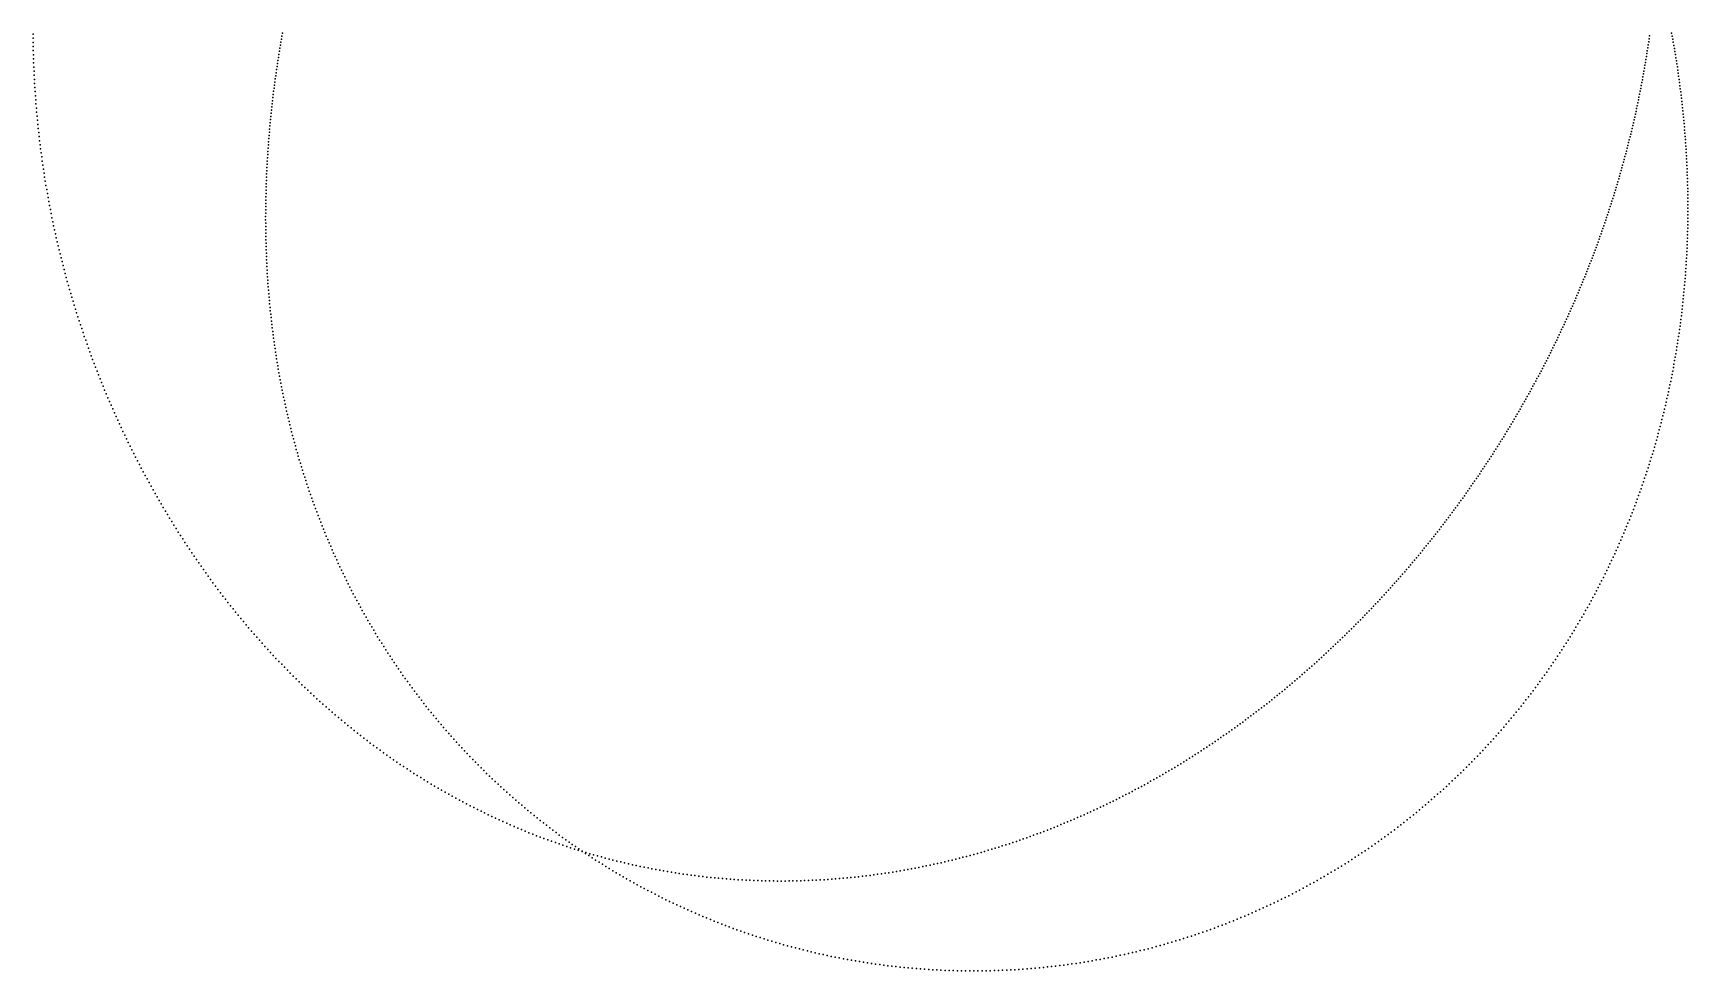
# Model space of a CAD drawing. Header units: metres. Extents: x -101 to 77, y -101 to 100.
# Drawn here: x -100.8 to 76.5, y -100.8 to -0.3 of the extents above; entities that cross this region are included whole.
import ezdxf

# ---------------------------------------------------------------- set-up
doc = ezdxf.new("R2010")
doc.units = ezdxf.units.M

msp = doc.modelspace()

# ---------------------------------------------------------------- linework, layer by layer
for p in [(-100.81, -0.44), (-100.81, -0.44), (-100.81, -0.88), (-100.81, -0.88), (-100.8, -1.32), (-100.8, -1.32), (-100.79, -1.76), (-100.79, -1.76), (-74.31, -1.62), (-74.25, -1.3), (-74.19, -0.97), (-74.14, -0.65), (-74.08, -0.32), (72.27, -1.58), (72.27, -1.58), (72.32, -1.26), (72.32, -1.26), (72.36, -0.95), (72.36, -0.95), (72.4, -0.63), (72.4, -0.63), (74.78, -0.33), (74.84, -0.65), (74.9, -0.98), (74.96, -1.31), (75.02, -1.64), (-100.79, -2.2), (-100.79, -2.2), (-100.77, -2.64), (-100.77, -2.64), (-100.76, -3.08), (-100.76, -3.08), (-100.75, -3.52), (-100.75, -3.52), (-74.57, -3.26), (-74.52, -2.93), (-74.47, -2.6), (-74.41, -2.27), (-74.36, -1.95), (71.97, -3.46), (71.97, -3.46), (72.02, -3.14), (72.02, -3.14), (72.07, -2.83), (72.07, -2.83), (72.12, -2.52), (72.12, -2.52), (72.17, -2.21), (72.17, -2.21), (72.22, -1.89), (72.22, -1.89), (75.07, -1.97), (75.13, -2.3), (75.18, -2.63), (75.23, -2.96), (75.29, -3.29), (-100.73, -3.96), (-100.73, -3.96), (-100.71, -4.4), (-100.71, -4.4), (-100.69, -4.84), (-100.69, -4.84), (-100.67, -5.28), (-100.67, -5.28), (-74.86, -5.23), (-74.81, -4.9), (-74.76, -4.57), (-74.72, -4.24), (-74.67, -3.91), (-74.62, -3.58), (71.7, -5.01), (71.7, -5.01), (71.75, -4.7), (71.75, -4.7), (71.81, -4.39), (71.81, -4.39), (71.86, -4.08), (71.86, -4.08), (71.92, -3.77), (71.92, -3.77), (75.34, -3.62), (75.39, -3.95), (75.44, -4.28), (75.48, -4.62), (75.53, -4.95), (75.58, -5.28), (-100.65, -5.72), (-100.65, -5.72), (-100.62, -6.15), (-100.62, -6.15), (-100.59, -6.59), (-100.59, -6.59), (-100.56, -7.03), (-100.56, -7.03), (-75.07, -6.9), (-75.03, -6.56), (-74.99, -6.23), (-74.95, -5.9), (-74.9, -5.57), (71.34, -6.87), (71.34, -6.87), (71.4, -6.56), (71.4, -6.56), (71.46, -6.25), (71.46, -6.25), (71.52, -5.94), (71.52, -5.94), (71.58, -5.63), (71.58, -5.63), (71.64, -5.32), (71.64, -5.32), (75.62, -5.62), (75.67, -5.96), (75.71, -6.29), (75.75, -6.63), (75.79, -6.96), (-100.53, -7.47), (-100.53, -7.47), (-100.5, -7.91), (-100.5, -7.91), (-100.46, -8.35), (-100.46, -8.35), (-100.43, -8.79), (-100.43, -8.79), (-75.26, -8.58), (-75.23, -8.24), (-75.19, -7.9), (-75.15, -7.57), (-75.11, -7.23), (70.96, -8.71), (70.96, -8.71), (71.02, -8.41), (71.02, -8.41), (71.09, -8.1), (71.09, -8.1), (71.15, -7.79), (71.15, -7.79), (71.22, -7.49), (71.22, -7.49), (71.28, -7.18), (71.28, -7.18), (75.83, -7.3), (75.87, -7.64), (75.91, -7.98), (75.95, -8.32), (75.98, -8.66), (-100.39, -9.22), (-100.39, -9.22), (-100.35, -9.66), (-100.35, -9.66), (-100.3, -10.1), (-100.3, -10.1), (-100.26, -10.54), (-100.26, -10.54), (-75.46, -10.61), (-75.43, -10.27), (-75.4, -9.93), (-75.37, -9.59), (-75.33, -9.25), (-75.3, -8.91), (70.54, -10.54), (70.54, -10.54), (70.61, -10.24), (70.61, -10.24), (70.68, -9.93), (70.68, -9.93), (70.75, -9.63), (70.75, -9.63), (70.82, -9.32), (70.82, -9.32), (70.89, -9.02), (70.89, -9.02), (76.02, -9), (76.05, -9.34), (76.08, -9.68), (76.11, -10.02), (76.14, -10.36), (-100.21, -10.97), (-100.21, -10.97), (-100.16, -11.41), (-100.16, -11.41), (-100.11, -11.85), (-100.11, -11.85), (-100.06, -12.29), (-100.06, -12.29), (-75.6, -12.31), (-75.57, -11.97), (-75.55, -11.63), (-75.52, -11.29), (-75.49, -10.95), (70.09, -12.36), (70.09, -12.36), (70.17, -12.06), (70.17, -12.06), (70.24, -11.75), (70.24, -11.75), (70.32, -11.45), (70.32, -11.45), (70.39, -11.15), (70.39, -11.15), (70.47, -10.85), (70.47, -10.85), (76.17, -10.71), (76.2, -11.05), (76.23, -11.39), (76.25, -11.74), (76.28, -12.08), (-100, -12.72), (-100, -12.72), (-99.95, -13.16), (-99.95, -13.16), (-99.89, -13.59), (-99.89, -13.59), (-99.83, -14.03), (-99.83, -14.03), (-75.71, -14.03), (-75.69, -13.69), (-75.67, -13.34), (-75.65, -13), (-75.62, -12.66), (69.61, -14.16), (69.61, -14.16), (69.69, -13.86), (69.69, -13.86), (69.78, -13.56), (69.78, -13.56), (69.86, -13.26), (69.86, -13.26), (69.93, -12.96), (69.93, -12.96), (70.01, -12.66), (70.01, -12.66), (76.3, -12.43), (76.32, -12.77), (76.35, -13.12), (76.37, -13.47), (76.38, -13.81), (76.4, -14.16), (-99.77, -14.47), (-99.77, -14.47), (-99.7, -14.9), (-99.7, -14.9), (-99.64, -15.34), (-99.64, -15.34), (-99.57, -15.77), (-99.57, -15.77), (-75.8, -15.77), (-75.78, -15.42), (-75.77, -15.07), (-75.75, -14.72), (-75.73, -14.38), (69.11, -15.95), (69.11, -15.95), (69.19, -15.66), (69.19, -15.66), (69.28, -15.36), (69.28, -15.36), (69.36, -15.06), (69.36, -15.06), (69.45, -14.76), (69.45, -14.76), (69.53, -14.46), (69.53, -14.46), (76.42, -14.51), (76.43, -14.86), (76.45, -15.21), (76.46, -15.56), (76.47, -15.91), (-99.5, -16.2), (-99.5, -16.2), (-99.43, -16.64), (-99.43, -16.64), (-99.35, -17.07), (-99.35, -17.07), (-99.28, -17.51), (-99.28, -17.51), (-75.85, -17.51), (-75.84, -17.16), (-75.83, -16.81), (-75.82, -16.46), (-75.81, -16.11), (68.66, -17.44), (68.66, -17.44), (68.75, -17.14), (68.75, -17.14), (68.84, -16.85), (68.84, -16.85), (68.93, -16.55), (68.93, -16.55), (69.02, -16.25), (69.02, -16.25), (76.48, -16.26), (76.49, -16.61), (76.5, -16.96), (76.51, -17.31), (76.51, -17.66), (-99.2, -17.94), (-99.2, -17.94), (-99.12, -18.37), (-99.12, -18.37), (-99.04, -18.8), (-99.04, -18.8), (-98.96, -19.24), (-98.96, -19.24), (-75.88, -18.92), (-75.88, -19.27), (-75.87, -18.21), (-75.87, -18.57), (-75.86, -17.86), (68, -19.5), (68, -19.5), (68.1, -19.21), (68.1, -19.21), (68.2, -18.91), (68.2, -18.91), (68.29, -18.62), (68.29, -18.62), (68.38, -18.32), (68.38, -18.32), (68.48, -18.03), (68.48, -18.03), (68.57, -17.73), (68.57, -17.73), (76.52, -18.02), (76.52, -18.37), (76.52, -18.72), (76.52, -19.08), (76.52, -19.43), (-98.87, -19.67), (-98.87, -19.67), (-98.79, -20.1), (-98.79, -20.1), (-98.7, -20.53), (-98.7, -20.53), (-98.61, -20.96), (-98.61, -20.96), (-75.89, -19.98), (-75.89, -20.33), (-75.88, -19.63), (-75.88, -20.69), (-75.88, -21.04), (67.41, -21.25), (67.41, -21.25), (67.51, -20.96), (67.51, -20.96), (67.61, -20.67), (67.61, -20.67), (67.71, -20.38), (67.71, -20.38), (67.81, -20.09), (67.81, -20.09), (67.91, -19.79), (67.91, -19.79), (76.5, -20.86), (76.5, -21.21), (76.51, -20.5), (76.52, -19.79), (76.52, -20.14), (-98.51, -21.39), (-98.51, -21.39), (-98.42, -21.82), (-98.42, -21.82), (-98.32, -22.25), (-98.32, -22.25), (-98.23, -22.68), (-98.23, -22.68), (-75.88, -21.4), (-75.87, -21.76), (-75.87, -22.11), (-75.86, -22.47), (-75.85, -22.83), (66.79, -23), (66.79, -23), (66.89, -22.71), (66.89, -22.71), (67, -22.42), (67, -22.42), (67.1, -22.13), (67.1, -22.13), (67.21, -21.84), (67.21, -21.84), (67.31, -21.55), (67.31, -21.55), (76.44, -23.01), (76.45, -22.65), (76.47, -22.29), (76.48, -21.93), (76.49, -21.57), (-98.13, -23.11), (-98.13, -23.11), (-98.02, -23.53), (-98.02, -23.53), (-97.92, -23.96), (-97.92, -23.96), (-97.81, -24.39), (-97.81, -24.39), (-97.71, -24.81), (-97.71, -24.81), (-75.84, -23.19), (-75.83, -23.54), (-75.81, -23.9), (-75.8, -24.26), (-75.78, -24.62), (66.14, -24.73), (66.14, -24.73), (66.25, -24.44), (66.25, -24.44), (66.36, -24.15), (66.36, -24.15), (66.47, -23.86), (66.47, -23.86), (66.57, -23.57), (66.57, -23.57), (66.68, -23.29), (66.68, -23.29), (76.35, -24.81), (76.37, -24.45), (76.39, -24.09), (76.41, -23.73), (76.43, -23.37), (-97.6, -25.24), (-97.6, -25.24), (-97.49, -25.67), (-97.49, -25.67), (-97.37, -26.09), (-97.37, -26.09), (-97.26, -26.52), (-97.26, -26.52), (-75.77, -24.98), (-75.75, -25.35), (-75.73, -25.71), (-75.71, -26.07), (-75.69, -26.43), (65.46, -26.45), (65.46, -26.45), (65.57, -26.16), (65.57, -26.16), (65.69, -25.87), (65.69, -25.87), (65.8, -25.59), (65.8, -25.59), (65.91, -25.3), (65.91, -25.3), (66.03, -25.01), (66.03, -25.01), (76.25, -26.26), (76.28, -25.89), (76.3, -25.53), (76.33, -25.17), (-97.14, -26.94), (-97.14, -26.94), (-97.02, -27.36), (-97.02, -27.36), (-96.9, -27.79), (-96.9, -27.79), (-96.78, -28.21), (-96.78, -28.21), (-75.66, -26.79), (-75.64, -27.16), (-75.61, -27.52), (-75.58, -27.88), (-75.55, -28.25), (64.75, -28.15), (64.75, -28.15), (64.87, -27.87), (64.87, -27.87), (64.99, -27.59), (64.99, -27.59), (65.11, -27.3), (65.11, -27.3), (65.22, -27.02), (65.22, -27.02), (65.34, -26.73), (65.34, -26.73), (76.1, -28.07), (76.13, -27.71), (76.16, -27.35), (76.19, -26.98), (76.22, -26.62), (-96.66, -28.63), (-96.66, -28.63), (-96.53, -29.05), (-96.53, -29.05), (-96.4, -29.47), (-96.4, -29.47), (-96.28, -29.89), (-96.28, -29.89), (-75.52, -28.61), (-75.49, -28.98), (-75.46, -29.34), (-75.42, -29.71), (-75.39, -30.08), (63.89, -30.13), (63.89, -30.13), (64.01, -29.85), (64.01, -29.85), (64.14, -29.57), (64.14, -29.57), (64.26, -29.29), (64.26, -29.29), (64.39, -29), (64.39, -29), (64.51, -28.72), (64.51, -28.72), (64.63, -28.44), (64.63, -28.44), (75.91, -29.9), (75.95, -29.53), (75.99, -29.17), (76.02, -28.8), (76.06, -28.44), (-96.14, -30.31), (-96.14, -30.31), (-96.01, -30.73), (-96.01, -30.73), (-95.88, -31.15), (-95.88, -31.15), (-95.74, -31.57), (-95.74, -31.57), (-75.35, -30.44), (-75.31, -30.81), (-75.27, -31.18), (-75.22, -31.54), (-75.18, -31.91), (63.12, -31.82), (63.12, -31.82), (63.25, -31.54), (63.25, -31.54), (63.38, -31.26), (63.38, -31.26), (63.51, -30.98), (63.51, -30.98), (63.64, -30.69), (63.64, -30.69), (63.76, -30.41), (63.76, -30.41), (75.68, -31.73), (75.73, -31.37), (75.77, -31), (75.82, -30.63), (75.86, -30.27), (-95.6, -31.99), (-95.6, -31.99), (-95.46, -32.4), (-95.46, -32.4), (-95.32, -32.82), (-95.32, -32.82), (-95.17, -33.24), (-95.17, -33.24), (-95.03, -33.65), (-95.03, -33.65), (-75.13, -32.28), (-75.09, -32.65), (-75.04, -33.02), (-74.99, -33.39), (62.32, -33.49), (62.32, -33.49), (62.46, -33.21), (62.46, -33.21), (62.59, -32.93), (62.59, -32.93), (62.73, -32.65), (62.73, -32.65), (62.86, -32.37), (62.86, -32.37), (62.99, -32.1), (62.99, -32.1), (75.41, -33.57), (75.46, -33.21), (75.52, -32.84), (75.57, -32.47), (75.63, -32.1), (-94.88, -34.07), (-94.88, -34.07), (-94.73, -34.48), (-94.73, -34.48), (-94.58, -34.89), (-94.58, -34.89), (-94.43, -35.3), (-94.43, -35.3), (-74.94, -33.76), (-74.88, -34.13), (-74.83, -34.5), (-74.77, -34.87), (-74.71, -35.24), (61.36, -35.43), (61.36, -35.43), (61.5, -35.15), (61.5, -35.15), (61.64, -34.87), (61.64, -34.87), (61.78, -34.6), (61.78, -34.6), (61.92, -34.32), (61.92, -34.32), (62.05, -34.04), (62.05, -34.04), (62.19, -33.77), (62.19, -33.77), (75.1, -35.42), (75.17, -35.05), (75.23, -34.68), (75.29, -34.31), (75.35, -33.94), (-94.27, -35.72), (-94.27, -35.72), (-94.11, -36.13), (-94.11, -36.13), (-93.96, -36.54), (-93.96, -36.54), (-93.79, -36.95), (-93.79, -36.95), (-74.65, -35.61), (-74.59, -35.98), (-74.53, -36.35), (-74.46, -36.72), (-74.4, -37.09), (60.5, -37.07), (60.5, -37.07), (60.65, -36.8), (60.65, -36.8), (60.79, -36.53), (60.79, -36.53), (60.94, -36.25), (60.94, -36.25), (61.08, -35.98), (61.08, -35.98), (61.22, -35.7), (61.22, -35.7), (74.83, -36.9), (74.9, -36.53), (74.97, -36.16), (75.03, -35.79), (-93.63, -37.36), (-93.63, -37.36), (-93.47, -37.76), (-93.47, -37.76), (-93.3, -38.17), (-93.3, -38.17), (-93.14, -38.58), (-93.14, -38.58), (-92.97, -38.98), (-92.97, -38.98), (-74.33, -37.46), (-74.26, -37.84), (-74.19, -38.21), (-74.11, -38.58), (-74.04, -38.95), (59.46, -38.99), (59.46, -38.99), (59.61, -38.71), (59.61, -38.71), (59.76, -38.44), (59.76, -38.44), (59.91, -38.17), (59.91, -38.17), (60.06, -37.9), (60.06, -37.9), (60.21, -37.62), (60.21, -37.62), (60.35, -37.35), (60.35, -37.35), (74.44, -38.75), (74.52, -38.38), (74.6, -38.01), (74.68, -37.64), (74.75, -37.27), (-92.8, -39.39), (-92.8, -39.39), (-92.62, -39.79), (-92.62, -39.79), (-92.45, -40.2), (-92.45, -40.2), (-92.27, -40.6), (-92.27, -40.6), (-73.96, -39.33), (-73.88, -39.7), (-73.8, -40.07), (-73.72, -40.44), (58.54, -40.61), (58.54, -40.61), (58.7, -40.34), (58.7, -40.34), (58.85, -40.07), (58.85, -40.07), (59.01, -39.8), (59.01, -39.8), (59.16, -39.53), (59.16, -39.53), (59.31, -39.26), (59.31, -39.26), (74.02, -40.61), (74.11, -40.24), (74.19, -39.87), (74.28, -39.49), (74.36, -39.12), (-92.09, -41), (-92.09, -41), (-91.91, -41.4), (-91.91, -41.4), (-91.73, -41.8), (-91.73, -41.8), (-91.55, -42.2), (-91.55, -42.2), (-73.64, -40.82), (-73.55, -41.19), (-73.46, -41.56), (-73.38, -41.94), (-73.28, -42.31), (57.43, -42.5), (57.43, -42.5), (57.59, -42.23), (57.59, -42.23), (57.75, -41.96), (57.75, -41.96), (57.91, -41.69), (57.91, -41.69), (58.07, -41.42), (58.07, -41.42), (58.23, -41.15), (58.23, -41.15), (58.39, -40.88), (58.39, -40.88), (73.55, -42.47), (73.65, -42.09), (73.74, -41.72), (73.84, -41.35), (73.93, -40.98), (-91.36, -42.6), (-91.36, -42.6), (-91.18, -43), (-91.18, -43), (-90.99, -43.4), (-90.99, -43.4), (-90.8, -43.8), (-90.8, -43.8), (-90.61, -44.19), (-90.61, -44.19), (-73.19, -42.68), (-73.1, -43.06), (-73, -43.43), (-72.9, -43.8), (-72.8, -44.18), (56.45, -44.1), (56.45, -44.1), (56.61, -43.83), (56.61, -43.83), (56.78, -43.57), (56.78, -43.57), (56.94, -43.3), (56.94, -43.3), (57.11, -43.03), (57.11, -43.03), (57.27, -42.76), (57.27, -42.76), (73.04, -44.32), (73.15, -43.95), (73.25, -43.58), (73.35, -43.21), (73.45, -42.84), (-90.41, -44.59), (-90.41, -44.59), (-90.22, -44.98), (-90.22, -44.98), (-90.02, -45.37), (-90.02, -45.37), (-89.82, -45.77), (-89.82, -45.77), (-72.7, -44.55), (-72.6, -44.93), (-72.49, -45.3), (-72.39, -45.67), (-72.28, -46.04), (55.26, -45.96), (55.26, -45.96), (55.43, -45.69), (55.43, -45.69), (55.6, -45.43), (55.6, -45.43), (55.77, -45.16), (55.77, -45.16), (55.94, -44.9), (55.94, -44.9), (56.11, -44.63), (56.11, -44.63), (56.28, -44.37), (56.28, -44.37), (72.6, -45.81), (72.71, -45.44), (72.82, -45.07), (72.93, -44.69), (-89.62, -46.16), (-89.62, -46.16), (-89.42, -46.55), (-89.42, -46.55), (-89.21, -46.94), (-89.21, -46.94), (-89.01, -47.33), (-89.01, -47.33), (-88.8, -47.71), (-88.8, -47.71), (-72.17, -46.42), (-72.05, -46.79), (-71.94, -47.16), (-71.82, -47.54), (54.03, -47.8), (54.03, -47.8), (54.21, -47.54), (54.21, -47.54), (54.38, -47.28), (54.38, -47.28), (54.56, -47.01), (54.56, -47.01), (54.74, -46.75), (54.74, -46.75), (54.91, -46.49), (54.91, -46.49), (55.09, -46.22), (55.09, -46.22), (72.01, -47.66), (72.13, -47.29), (72.25, -46.92), (72.37, -46.55), (72.49, -46.18), (-88.59, -48.1), (-88.59, -48.1), (-88.38, -48.49), (-88.38, -48.49), (-88.17, -48.87), (-88.17, -48.87), (-87.95, -49.26), (-87.95, -49.26), (-87.74, -49.64), (-87.74, -49.64), (-71.7, -47.91), (-71.58, -48.28), (-71.46, -48.65), (-71.33, -49.03), (-71.21, -49.4), (52.76, -49.63), (52.76, -49.63), (52.94, -49.37), (52.94, -49.37), (53.13, -49.11), (53.13, -49.11), (53.31, -48.85), (53.31, -48.85), (53.49, -48.59), (53.49, -48.59), (53.67, -48.33), (53.67, -48.33), (53.85, -48.06), (53.85, -48.06), (71.37, -49.51), (71.5, -49.14), (71.63, -48.77), (71.76, -48.4), (71.88, -48.03), (-87.52, -50.02), (-87.52, -50.02), (-87.3, -50.4), (-87.3, -50.4), (-87.08, -50.78), (-87.08, -50.78), (-86.86, -51.16), (-86.86, -51.16), (-71.08, -49.77), (-70.95, -50.14), (-70.82, -50.51), (-70.68, -50.88), (-70.55, -51.26), (51.63, -51.19), (51.63, -51.19), (51.82, -50.93), (51.82, -50.93), (52.01, -50.67), (52.01, -50.67), (52.2, -50.41), (52.2, -50.41), (52.39, -50.15), (52.39, -50.15), (52.57, -49.89), (52.57, -49.89), (70.68, -51.36), (70.83, -50.99), (70.96, -50.62), (71.1, -50.25), (71.24, -49.88), (-86.63, -51.54), (-86.63, -51.54), (-86.41, -51.92), (-86.41, -51.92), (-86.18, -52.29), (-86.18, -52.29), (-85.95, -52.67), (-85.95, -52.67), (-85.72, -53.04), (-85.72, -53.04), (-70.41, -51.63), (-70.27, -52), (-70.13, -52.37), (-69.98, -52.74), (-69.84, -53.11), (50.28, -52.99), (50.28, -52.99), (50.48, -52.73), (50.48, -52.73), (50.67, -52.47), (50.67, -52.47), (50.87, -52.22), (50.87, -52.22), (51.06, -51.96), (51.06, -51.96), (51.25, -51.7), (51.25, -51.7), (51.44, -51.44), (51.44, -51.44), (69.95, -53.19), (70.1, -52.83), (70.25, -52.46), (70.4, -52.09), (70.54, -51.72), (-85.49, -53.42), (-85.49, -53.42), (-85.25, -53.79), (-85.25, -53.79), (-85.01, -54.16), (-85.01, -54.16), (-84.78, -54.53), (-84.78, -54.53), (-84.54, -54.9), (-84.54, -54.9), (-69.69, -53.47), (-69.54, -53.84), (-69.39, -54.21), (-69.23, -54.58), (-69.08, -54.95), (48.89, -54.77), (48.89, -54.77), (49.09, -54.52), (49.09, -54.52), (49.29, -54.26), (49.29, -54.26), (49.49, -54.01), (49.49, -54.01), (49.69, -53.75), (49.69, -53.75), (49.89, -53.5), (49.89, -53.5), (50.09, -53.24), (50.09, -53.24), (69.33, -54.66), (69.49, -54.29), (69.64, -53.92), (69.8, -53.56), (-84.29, -55.27), (-84.29, -55.27), (-84.05, -55.63), (-84.05, -55.63), (-83.81, -56), (-83.81, -56), (-83.56, -56.36), (-83.56, -56.36), (-83.31, -56.73), (-83.31, -56.73), (-68.92, -55.31), (-68.76, -55.68), (-68.6, -56.05), (-68.43, -56.41), (47.44, -56.54), (47.44, -56.54), (47.65, -56.29), (47.65, -56.29), (47.86, -56.04), (47.86, -56.04), (48.07, -55.78), (48.07, -55.78), (48.27, -55.53), (48.27, -55.53), (48.48, -55.28), (48.48, -55.28), (48.68, -55.02), (48.68, -55.02), (68.51, -56.48), (68.68, -56.11), (68.84, -55.75), (69.01, -55.39), (69.17, -55.02), (-83.06, -57.09), (-83.06, -57.09), (-82.81, -57.45), (-82.81, -57.45), (-82.56, -57.81), (-82.56, -57.81), (-82.3, -58.17), (-82.3, -58.17), (-68.27, -56.78), (-68.1, -57.14), (-67.93, -57.51), (-67.76, -57.87), (-67.58, -58.23), (45.95, -58.29), (45.95, -58.29), (46.17, -58.04), (46.17, -58.04), (46.38, -57.79), (46.38, -57.79), (46.6, -57.54), (46.6, -57.54), (46.81, -57.29), (46.81, -57.29), (47.02, -57.04), (47.02, -57.04), (47.23, -56.79), (47.23, -56.79), (67.64, -58.28), (67.82, -57.92), (68, -57.56), (68.17, -57.2), (68.34, -56.84), (-82.04, -58.52), (-82.04, -58.52), (-81.79, -58.88), (-81.79, -58.88), (-81.53, -59.23), (-81.53, -59.23), (-81.26, -59.59), (-81.26, -59.59), (-81, -59.94), (-81, -59.94), (-80.74, -60.29), (-80.74, -60.29), (-67.41, -58.6), (-67.23, -58.96), (-67.05, -59.32), (-66.87, -59.68), (-66.68, -60.04), (44.19, -60.27), (44.19, -60.27), (44.42, -60.02), (44.42, -60.02), (44.64, -59.78), (44.64, -59.78), (44.86, -59.53), (44.86, -59.53), (45.08, -59.28), (45.08, -59.28), (45.3, -59.04), (45.3, -59.04), (45.52, -58.79), (45.52, -58.79), (45.74, -58.54), (45.74, -58.54), (66.73, -60.08), (66.91, -59.72), (67.1, -59.36), (67.28, -59), (67.46, -58.64), (-80.47, -60.64), (-80.47, -60.64), (-80.2, -60.99), (-80.2, -60.99), (-79.93, -61.33), (-79.93, -61.33), (-79.66, -61.68), (-79.66, -61.68), (-79.38, -62.02), (-79.38, -62.02), (-66.5, -60.4), (-66.31, -60.76), (-66.12, -61.12), (-65.92, -61.48), (-65.73, -61.83), (42.6, -61.98), (42.6, -61.98), (42.83, -61.74), (42.83, -61.74), (43.06, -61.49), (43.06, -61.49), (43.29, -61.25), (43.29, -61.25), (43.52, -61.01), (43.52, -61.01), (43.74, -60.76), (43.74, -60.76), (43.97, -60.52), (43.97, -60.52), (65.76, -61.86), (65.96, -61.5), (66.15, -61.15), (66.34, -60.79), (66.54, -60.44), (-79.11, -62.36), (-79.11, -62.36), (-78.83, -62.7), (-78.83, -62.7), (-78.55, -63.04), (-78.55, -63.04), (-78.27, -63.38), (-78.27, -63.38), (-77.99, -63.72), (-77.99, -63.72), (-65.53, -62.19), (-65.33, -62.54), (-65.13, -62.9), (-64.93, -63.25), (-64.73, -63.61), (40.95, -63.67), (40.95, -63.67), (41.19, -63.43), (41.19, -63.43), (41.43, -63.19), (41.43, -63.19), (41.67, -62.95), (41.67, -62.95), (41.9, -62.71), (41.9, -62.71), (42.13, -62.47), (42.13, -62.47), (42.37, -62.22), (42.37, -62.22), (64.74, -63.62), (64.95, -63.27), (65.15, -62.92), (65.36, -62.57), (65.56, -62.21), (-77.71, -64.06), (-77.71, -64.06), (-77.42, -64.39), (-77.42, -64.39), (-77.13, -64.72), (-77.13, -64.72), (-76.84, -65.05), (-76.84, -65.05), (-76.55, -65.38), (-76.55, -65.38), (-64.52, -63.96), (-64.31, -64.31), (-64.1, -64.66), (-63.89, -65.01), (-63.67, -65.36), (39.01, -65.58), (39.01, -65.58), (39.26, -65.34), (39.26, -65.34), (39.51, -65.1), (39.51, -65.1), (39.75, -64.87), (39.75, -64.87), (39.99, -64.63), (39.99, -64.63), (40.23, -64.39), (40.23, -64.39), (40.48, -64.15), (40.48, -64.15), (40.72, -63.91), (40.72, -63.91), (63.68, -65.37), (63.89, -65.02), (64.11, -64.67), (64.32, -64.32), (64.53, -63.97), (-76.26, -65.71), (-76.26, -65.71), (-75.97, -66.04), (-75.97, -66.04), (-75.67, -66.36), (-75.67, -66.36), (-75.37, -66.69), (-75.37, -66.69), (-75.08, -67.01), (-75.08, -67.01), (-74.78, -67.33), (-74.78, -67.33), (-63.45, -65.71), (-63.23, -66.06), (-63.01, -66.4), (-62.79, -66.75), (-62.56, -67.09), (37.26, -67.22), (37.26, -67.22), (37.51, -66.98), (37.51, -66.98), (37.77, -66.75), (37.77, -66.75), (38.02, -66.52), (38.02, -66.52), (38.27, -66.28), (38.27, -66.28), (38.52, -66.05), (38.52, -66.05), (38.77, -65.81), (38.77, -65.81), (62.56, -67.09), (62.79, -66.74), (63.01, -66.4), (63.24, -66.06), (63.46, -65.71), (-74.47, -67.65), (-74.47, -67.65), (-74.17, -67.96), (-74.17, -67.96), (-73.86, -68.28), (-73.86, -68.28), (-73.56, -68.59), (-73.56, -68.59), (-73.25, -68.9), (-73.25, -68.9), (-62.34, -67.44), (-62.11, -67.78), (-61.88, -68.12), (-61.64, -68.46), (-61.41, -68.8), (-61.17, -69.14), (35.19, -69.06), (35.19, -69.06), (35.45, -68.83), (35.45, -68.83), (35.71, -68.6), (35.71, -68.6), (35.97, -68.37), (35.97, -68.37), (36.23, -68.14), (36.23, -68.14), (36.49, -67.91), (36.49, -67.91), (36.75, -67.68), (36.75, -67.68), (37, -67.45), (37, -67.45), (61.16, -69.12), (61.39, -68.79), (61.63, -68.45), (61.87, -68.11), (62.1, -67.77), (62.33, -67.43), (-72.94, -69.22), (-72.94, -69.22), (-72.63, -69.52), (-72.63, -69.52), (-72.31, -69.83), (-72.31, -69.83), (-72, -70.14), (-72, -70.14), (-71.68, -70.44), (-71.68, -70.44), (-71.36, -70.74), (-71.36, -70.74), (-60.93, -69.48), (-60.69, -69.81), (-60.44, -70.15), (-60.2, -70.48), (-59.95, -70.82), (33.04, -70.86), (33.04, -70.86), (33.32, -70.64), (33.32, -70.64), (33.59, -70.42), (33.59, -70.42), (33.86, -70.19), (33.86, -70.19), (34.12, -69.97), (34.12, -69.97), (34.39, -69.74), (34.39, -69.74), (34.66, -69.51), (34.66, -69.51), (34.92, -69.29), (34.92, -69.29), (59.93, -70.79), (60.18, -70.46), (60.43, -70.13), (60.67, -69.79), (60.91, -69.46), (-71.04, -71.04), (-71.04, -71.04), (-70.72, -71.34), (-70.72, -71.34), (-70.4, -71.64), (-70.4, -71.64), (-70.07, -71.93), (-70.07, -71.93), (-69.75, -72.22), (-69.75, -72.22), (-69.42, -72.52), (-69.42, -72.52), (-59.7, -71.15), (-59.45, -71.48), (-59.2, -71.81), (-58.94, -72.14), (-58.68, -72.47), (30.83, -72.63), (30.83, -72.63), (31.11, -72.41), (31.11, -72.41), (31.39, -72.19), (31.39, -72.19), (31.67, -71.97), (31.67, -71.97), (31.95, -71.75), (31.95, -71.75), (32.22, -71.53), (32.22, -71.53), (32.5, -71.31), (32.5, -71.31), (32.77, -71.09), (32.77, -71.09), (58.66, -72.43), (58.92, -72.11), (59.17, -71.78), (59.43, -71.45), (59.68, -71.12), (-69.09, -72.81), (-69.09, -72.81), (-68.76, -73.09), (-68.76, -73.09), (-68.43, -73.38), (-68.43, -73.38), (-68.09, -73.66), (-68.09, -73.66), (-67.76, -73.94), (-67.76, -73.94), (-67.42, -74.22), (-67.42, -74.22), (-58.42, -72.79), (-58.16, -73.12), (-57.9, -73.44), (-57.63, -73.76), (-57.36, -74.08), (-57.09, -74.4), (28.54, -74.35), (28.54, -74.35), (28.83, -74.14), (28.83, -74.14), (29.12, -73.92), (29.12, -73.92), (29.41, -73.71), (29.41, -73.71), (29.69, -73.49), (29.69, -73.49), (29.98, -73.28), (29.98, -73.28), (30.26, -73.06), (30.26, -73.06), (30.55, -72.85), (30.55, -72.85), (57.06, -74.37), (57.33, -74.05), (57.6, -73.73), (57.87, -73.41), (58.13, -73.08), (58.4, -72.76), (-67.08, -74.5), (-67.08, -74.5), (-66.74, -74.78), (-66.74, -74.78), (-66.4, -75.05), (-66.4, -75.05), (-66.06, -75.32), (-66.06, -75.32), (-65.71, -75.59), (-65.71, -75.59), (-65.37, -75.86), (-65.37, -75.86), (-65.02, -76.13), (-65.02, -76.13), (-56.82, -74.72), (-56.55, -75.04), (-56.27, -75.36), (-55.99, -75.67), (-55.71, -75.99), (25.87, -76.22), (25.87, -76.22), (26.17, -76.02), (26.17, -76.02), (26.47, -75.81), (26.47, -75.81), (26.77, -75.6), (26.77, -75.6), (27.07, -75.4), (27.07, -75.4), (27.37, -75.19), (27.37, -75.19), (27.66, -74.98), (27.66, -74.98), (27.96, -74.77), (27.96, -74.77), (28.25, -74.56), (28.25, -74.56), (55.68, -75.94), (55.96, -75.63), (56.24, -75.32), (56.52, -75), (56.79, -74.68), (-64.67, -76.39), (-64.67, -76.39), (-64.32, -76.65), (-64.32, -76.65), (-63.97, -76.91), (-63.97, -76.91), (-63.62, -77.17), (-63.62, -77.17), (-63.26, -77.43), (-63.26, -77.43), (-62.91, -77.68), (-62.91, -77.68), (-62.55, -77.93), (-62.55, -77.93), (-55.43, -76.3), (-55.15, -76.61), (-54.86, -76.92), (-54.58, -77.23), (-54.29, -77.53), (-54, -77.84), (23.42, -77.83), (23.42, -77.83), (23.73, -77.63), (23.73, -77.63), (24.04, -77.43), (24.04, -77.43), (24.35, -77.23), (24.35, -77.23), (24.66, -77.03), (24.66, -77.03), (24.96, -76.83), (24.96, -76.83), (25.27, -76.63), (25.27, -76.63), (25.57, -76.43), (25.57, -76.43), (53.96, -77.79), (54.26, -77.48), (54.54, -77.18), (54.83, -76.87), (55.12, -76.56), (55.4, -76.25), (-62.19, -78.18), (-62.19, -78.18), (-61.83, -78.43), (-61.83, -78.43), (-61.47, -78.68), (-61.47, -78.68), (-61.11, -78.92), (-61.11, -78.92), (-60.74, -79.16), (-60.74, -79.16), (-60.38, -79.4), (-60.38, -79.4), (-60.01, -79.64), (-60.01, -79.64), (-53.7, -78.14), (-53.41, -78.44), (-53.11, -78.74), (-52.81, -79.04), (-52.51, -79.34), (-52.21, -79.64), (20.25, -79.75), (20.25, -79.75), (20.58, -79.56), (20.58, -79.56), (20.9, -79.38), (20.9, -79.38), (21.22, -79.19), (21.22, -79.19), (21.54, -79), (21.54, -79), (21.85, -78.8), (21.85, -78.8), (22.17, -78.61), (22.17, -78.61), (22.49, -78.42), (22.49, -78.42), (22.8, -78.22), (22.8, -78.22), (23.11, -78.03), (23.11, -78.03), (52.18, -79.58), (52.48, -79.29), (52.78, -78.99), (53.08, -78.69), (53.38, -78.39), (53.67, -78.09), (-59.64, -79.87), (-59.64, -79.87), (-59.27, -80.1), (-59.27, -80.1), (-58.9, -80.33), (-58.9, -80.33), (-58.53, -80.56), (-58.53, -80.56), (-58.16, -80.79), (-58.16, -80.79), (-57.78, -81.01), (-57.78, -81.01), (-57.41, -81.23), (-57.41, -81.23), (-57.03, -81.45), (-57.03, -81.45), (-51.91, -79.93), (-51.6, -80.22), (-51.29, -80.51), (-50.98, -80.8), (-50.67, -81.09), (-50.36, -81.38), (16.97, -81.57), (16.97, -81.57), (17.3, -81.39), (17.3, -81.39), (17.63, -81.22), (17.63, -81.22), (17.97, -81.04), (17.97, -81.04), (18.3, -80.86), (18.3, -80.86), (18.63, -80.68), (18.63, -80.68), (18.95, -80.49), (18.95, -80.49), (19.28, -80.31), (19.28, -80.31), (19.61, -80.13), (19.61, -80.13), (19.93, -79.94), (19.93, -79.94), (50.33, -81.33), (50.64, -81.04), (50.95, -80.75), (51.26, -80.46), (51.57, -80.17), (51.87, -79.88), (-56.65, -81.67), (-56.65, -81.67), (-56.27, -81.88), (-56.27, -81.88), (-55.89, -82.09), (-55.89, -82.09), (-55.51, -82.3), (-55.51, -82.3), (-55.13, -82.51), (-55.13, -82.51), (-54.75, -82.71), (-54.75, -82.71), (-54.36, -82.92), (-54.36, -82.92), (-53.98, -83.12), (-53.98, -83.12), (-53.59, -83.31), (-53.59, -83.31), (-50.04, -81.66), (-49.73, -81.95), (-49.41, -82.23), (-49.09, -82.51), (-48.77, -82.79), (-48.44, -83.06), (-48.12, -83.34), (13.56, -83.27), (13.56, -83.27), (13.91, -83.11), (13.91, -83.11), (14.25, -82.94), (14.25, -82.94), (14.6, -82.77), (14.6, -82.77), (14.94, -82.61), (14.94, -82.61), (15.28, -82.44), (15.28, -82.44), (15.62, -82.27), (15.62, -82.27), (15.96, -82.09), (15.96, -82.09), (16.3, -81.92), (16.3, -81.92), (16.63, -81.75), (16.63, -81.75), (48.08, -83.28), (48.41, -83.01), (48.73, -82.73), (49.06, -82.45), (49.38, -82.17), (49.69, -81.89), (50.01, -81.61), (-53.2, -83.51), (-53.2, -83.51), (-52.81, -83.7), (-52.81, -83.7), (-52.42, -83.89), (-52.42, -83.89), (-52.03, -84.08), (-52.03, -84.08), (-51.64, -84.27), (-51.64, -84.27), (-51.25, -84.45), (-51.25, -84.45), (-50.85, -84.63), (-50.85, -84.63), (-50.46, -84.81), (-50.46, -84.81), (-50.06, -84.99), (-50.06, -84.99), (-47.79, -83.61), (-47.46, -83.88), (-47.13, -84.15), (-46.8, -84.42), (-46.46, -84.69), (-46.12, -84.95), (9.68, -84.99), (9.68, -84.99), (10.04, -84.84), (10.04, -84.84), (10.4, -84.69), (10.4, -84.69), (10.75, -84.54), (10.75, -84.54), (11.11, -84.39), (11.11, -84.39), (11.46, -84.23), (11.46, -84.23), (11.82, -84.07), (11.82, -84.07), (12.17, -83.92), (12.17, -83.92), (12.52, -83.76), (12.52, -83.76), (12.87, -83.6), (12.87, -83.6), (13.21, -83.43), (13.21, -83.43), (46.09, -84.9), (46.43, -84.63), (46.76, -84.37), (47.1, -84.1), (47.43, -83.83), (47.76, -83.56), (-49.67, -85.16), (-49.67, -85.16), (-49.27, -85.34), (-49.27, -85.34), (-48.87, -85.51), (-48.87, -85.51), (-48.47, -85.67), (-48.47, -85.67), (-48.07, -85.84), (-48.07, -85.84), (-47.67, -86), (-47.67, -86), (-47.27, -86.16), (-47.27, -86.16), (-46.87, -86.32), (-46.87, -86.32), (-46.46, -86.47), (-46.46, -86.47), (-46.06, -86.62), (-46.06, -86.62), (-45.79, -85.21), (-45.65, -86.77), (-45.65, -86.77), (-45.45, -85.47), (-45.11, -85.73), (-44.76, -85.99), (-44.42, -86.25), (-44.07, -86.5), (-43.73, -86.75), (4.93, -86.8), (4.93, -86.8), (5.3, -86.67), (5.3, -86.67), (5.67, -86.54), (5.67, -86.54), (6.04, -86.4), (6.04, -86.4), (6.41, -86.27), (6.41, -86.27), (6.78, -86.13), (6.78, -86.13), (7.15, -86), (7.15, -86), (7.51, -85.86), (7.51, -85.86), (7.88, -85.72), (7.88, -85.72), (8.24, -85.57), (8.24, -85.57), (8.6, -85.43), (8.6, -85.43), (8.96, -85.29), (8.96, -85.29), (9.32, -85.14), (9.32, -85.14), (43.7, -86.7), (44.05, -86.44), (44.39, -86.19), (44.74, -85.94), (45.08, -85.68), (45.42, -85.42), (45.76, -85.16), (-45.25, -86.92), (-45.25, -86.92), (-44.84, -87.06), (-44.84, -87.06), (-44.43, -87.21), (-44.43, -87.21), (-44.03, -87.34), (-44.03, -87.34), (-43.62, -87.48), (-43.62, -87.48), (-43.38, -87), (-43.21, -87.62), (-43.21, -87.62), (-43.03, -87.25), (-42.8, -87.75), (-42.8, -87.75), (-42.67, -87.49), (-42.39, -87.88), (-42.39, -87.88), (-42.32, -87.74), (-41.98, -88.01), (-41.98, -88.01), (-41.97, -87.98), (-41.61, -88.22), (-41.57, -88.13), (-41.57, -88.13), (-41.25, -88.46), (-41.15, -88.25), (-41.15, -88.25), (-40.74, -88.37), (-40.74, -88.37), (-40.33, -88.49), (-40.33, -88.49), (-39.91, -88.6), (-39.91, -88.6), (-1.16, -88.64), (-1.16, -88.64), (-0.77, -88.54), (-0.77, -88.54), (-0.39, -88.44), (-0.39, -88.44), (0, -88.33), (0, -88.33), (0.38, -88.22), (0.38, -88.22), (0.77, -88.11), (0.77, -88.11), (1.15, -88), (1.15, -88), (1.53, -87.89), (1.53, -87.89), (1.92, -87.78), (1.92, -87.78), (2.3, -87.66), (2.3, -87.66), (2.67, -87.54), (2.67, -87.54), (3.05, -87.42), (3.05, -87.42), (3.43, -87.3), (3.43, -87.3), (3.81, -87.18), (3.81, -87.18), (4.18, -87.05), (4.18, -87.05), (4.56, -86.93), (4.56, -86.93), (40.86, -88.64), (41.22, -88.4), (41.58, -88.17), (41.94, -87.93), (42.29, -87.68), (42.65, -87.44), (43, -87.19), (43.35, -86.95), (-40.89, -88.69), (-40.53, -88.93), (-40.16, -89.16), (-39.8, -89.39), (-39.5, -88.72), (-39.5, -88.72), (-39.43, -89.62), (-39.08, -88.83), (-39.08, -88.83), (-39.07, -89.84), (-38.7, -90.07), (-38.67, -88.93), (-38.67, -88.93), (-38.33, -90.29), (-38.25, -89.04), (-38.25, -89.04), (-37.84, -89.14), (-37.84, -89.14), (-37.42, -89.24), (-37.42, -89.24), (-37, -89.34), (-37, -89.34), (-36.59, -89.43), (-36.59, -89.43), (-36.17, -89.52), (-36.17, -89.52), (-35.75, -89.61), (-35.75, -89.61), (-35.33, -89.7), (-35.33, -89.7), (-34.91, -89.78), (-34.91, -89.78), (-34.5, -89.86), (-34.5, -89.86), (-34.08, -89.94), (-34.08, -89.94), (-33.66, -90.02), (-33.66, -90.02), (-33.24, -90.1), (-33.24, -90.1), (-32.82, -90.17), (-32.82, -90.17), (-32.4, -90.24), (-32.4, -90.24), (-31.98, -90.3), (-31.98, -90.3), (-31.56, -90.37), (-31.56, -90.37), (-31.14, -90.43), (-31.14, -90.43), (-9.9, -90.41), (-9.9, -90.41), (-9.5, -90.35), (-9.5, -90.35), (-9.09, -90.29), (-9.09, -90.29), (-8.69, -90.22), (-8.69, -90.22), (-8.28, -90.16), (-8.28, -90.16), (-7.88, -90.09), (-7.88, -90.09), (-7.48, -90.02), (-7.48, -90.02), (-7.08, -89.95), (-7.08, -89.95), (-6.68, -89.88), (-6.68, -89.88), (-6.28, -89.8), (-6.28, -89.8), (-5.88, -89.72), (-5.88, -89.72), (-5.48, -89.64), (-5.48, -89.64), (-5.09, -89.56), (-5.09, -89.56), (-4.69, -89.48), (-4.69, -89.48), (-4.29, -89.39), (-4.29, -89.39), (-3.9, -89.31), (-3.9, -89.31), (-3.51, -89.22), (-3.51, -89.22), (-3.11, -89.13), (-3.11, -89.13), (-2.72, -89.03), (-2.72, -89.03), (-2.33, -88.94), (-2.33, -88.94), (-1.94, -88.84), (-1.94, -88.84), (-1.55, -88.74), (-1.55, -88.74), (38.3, -90.24), (38.67, -90.02), (39.04, -89.79), (39.41, -89.57), (39.78, -89.34), (40.14, -89.11), (40.5, -88.88), (-37.95, -90.51), (-37.58, -90.73), (-37.21, -90.94), (-36.83, -91.16), (-36.45, -91.37), (-36.07, -91.58), (-35.69, -91.79), (-35.31, -91.99), (-34.93, -92.19), (-30.72, -90.49), (-30.72, -90.49), (-30.3, -90.55), (-30.3, -90.55), (-29.88, -90.6), (-29.88, -90.6), (-29.45, -90.65), (-29.45, -90.65), (-29.03, -90.7), (-29.03, -90.7), (-28.61, -90.75), (-28.61, -90.75), (-28.19, -90.79), (-28.19, -90.79), (-27.77, -90.84), (-27.77, -90.84), (-27.35, -90.87), (-27.35, -90.87), (-26.93, -90.91), (-26.93, -90.91), (-26.51, -90.95), (-26.51, -90.95), (-26.09, -90.98), (-26.09, -90.98), (-25.67, -91.01), (-25.67, -91.01), (-25.25, -91.04), (-25.25, -91.04), (-24.83, -91.06), (-24.83, -91.06), (-24.41, -91.08), (-24.41, -91.08), (-23.99, -91.1), (-23.99, -91.1), (-23.57, -91.12), (-23.57, -91.12), (-23.15, -91.14), (-23.15, -91.14), (-22.73, -91.15), (-22.73, -91.15), (-22.31, -91.16), (-22.31, -91.16), (-21.89, -91.17), (-21.89, -91.17), (-21.47, -91.17), (-21.47, -91.17), (-21.05, -91.18), (-21.05, -91.18), (-20.63, -91.18), (-20.63, -91.18), (-20.21, -91.18), (-20.21, -91.18), (-19.8, -91.17), (-19.8, -91.17), (-19.38, -91.17), (-19.38, -91.17), (-18.96, -91.16), (-18.96, -91.16), (-18.54, -91.15), (-18.54, -91.15), (-18.13, -91.14), (-18.13, -91.14), (-17.71, -91.12), (-17.71, -91.12), (-17.3, -91.1), (-17.3, -91.1), (-16.88, -91.08), (-16.88, -91.08), (-16.47, -91.06), (-16.47, -91.06), (-16.05, -91.04), (-16.05, -91.04), (-15.64, -91.01), (-15.64, -91.01), (-15.23, -90.98), (-15.23, -90.98), (-14.81, -90.95), (-14.81, -90.95), (-14.4, -90.92), (-14.4, -90.92), (-13.99, -90.88), (-13.99, -90.88), (-13.58, -90.84), (-13.58, -90.84), (-13.17, -90.8), (-13.17, -90.8), (-12.76, -90.76), (-12.76, -90.76), (-12.35, -90.72), (-12.35, -90.72), (-11.94, -90.67), (-11.94, -90.67), (-11.53, -90.62), (-11.53, -90.62), (-11.12, -90.57), (-11.12, -90.57), (-10.71, -90.52), (-10.71, -90.52), (-10.31, -90.46), (-10.31, -90.46), (34.91, -92.15), (35.29, -91.94), (35.68, -91.74), (36.05, -91.53), (36.43, -91.32), (36.81, -91.11), (37.19, -90.89), (37.56, -90.68), (37.93, -90.46), (-34.54, -92.39), (-34.16, -92.59), (-33.77, -92.79), (-33.38, -92.98), (-33, -93.18), (-32.6, -93.37), (-32.21, -93.55), (-31.82, -93.74), (-31.43, -93.92), (31.41, -93.88), (31.81, -93.7), (32.2, -93.51), (32.59, -93.32), (32.98, -93.13), (33.37, -92.94), (33.76, -92.75), (34.14, -92.55), (34.53, -92.35), (-31.03, -94.1), (-30.63, -94.28), (-30.24, -94.46), (-29.84, -94.63), (-29.44, -94.81), (-29.04, -94.97), (-28.63, -95.14), (-28.23, -95.31), (-27.83, -95.47), (-27.42, -95.63), (27.01, -95.75), (27.41, -95.6), (27.82, -95.43), (28.22, -95.27), (28.62, -95.1), (29.03, -94.94), (29.43, -94.77), (29.83, -94.59), (30.22, -94.42), (30.62, -94.24), (31.02, -94.06), (-27.02, -95.79), (-26.61, -95.94), (-26.2, -96.1), (-25.79, -96.25), (-25.38, -96.4), (-24.97, -96.54), (-24.56, -96.69), (-24.14, -96.83), (-23.73, -96.97), (-23.31, -97.11), (-22.9, -97.24), (-22.48, -97.37), (-22.06, -97.5), (22.06, -97.48), (22.47, -97.34), (22.89, -97.21), (23.31, -97.08), (23.72, -96.94), (24.13, -96.8), (24.55, -96.66), (24.96, -96.51), (25.37, -96.37), (25.78, -96.22), (26.19, -96.06), (26.6, -95.91), (-21.64, -97.63), (-21.22, -97.76), (-20.8, -97.88), (-20.38, -98), (-19.96, -98.12), (-19.54, -98.23), (-19.12, -98.34), (-18.69, -98.45), (-18.27, -98.56), (-17.84, -98.67), (-17.42, -98.77), (-16.99, -98.87), (-16.56, -98.97), (-16.13, -99.06), (-15.7, -99.16), (-15.28, -99.25), (15.27, -99.23), (15.7, -99.14), (16.13, -99.04), (16.56, -98.95), (16.99, -98.85), (17.41, -98.75), (17.84, -98.64), (18.26, -98.54), (18.69, -98.43), (19.11, -98.32), (19.53, -98.21), (19.96, -98.09), (20.38, -97.97), (20.8, -97.85), (21.22, -97.73), (21.64, -97.6), (-14.85, -99.33), (-14.42, -99.42), (-13.98, -99.5), (-13.55, -99.58), (-13.12, -99.66), (-12.69, -99.74), (-12.25, -99.81), (-11.82, -99.88), (-11.39, -99.95), (-10.95, -100.01), (-10.52, -100.07), (-10.08, -100.13), (-9.65, -100.19), (-9.21, -100.25), (-8.78, -100.3), (-8.34, -100.35), (-7.9, -100.4), (-7.46, -100.44), (-7.03, -100.48), (-6.59, -100.52), (-6.15, -100.56), (-5.71, -100.59), (-5.27, -100.63), (-4.83, -100.66), (-4.4, -100.68), (-3.96, -100.71), (-3.52, -100.73), (-3.08, -100.75), (-2.64, -100.76), (-2.2, -100.78), (-1.76, -100.79), (-1.32, -100.8), (-0.88, -100.8), (-0.44, -100.81), (0, -100.81), (0.44, -100.81), (0.88, -100.8), (1.32, -100.8), (1.76, -100.79), (2.2, -100.78), (2.64, -100.76), (3.08, -100.74), (3.52, -100.72), (3.96, -100.7), (4.4, -100.68), (4.83, -100.65), (5.27, -100.62), (5.71, -100.59), (6.15, -100.55), (6.59, -100.52), (7.03, -100.48), (7.46, -100.43), (7.9, -100.39), (8.34, -100.34), (8.77, -100.29), (9.21, -100.24), (9.65, -100.18), (10.08, -100.12), (10.52, -100.06), (10.95, -100), (11.39, -99.93), (11.82, -99.86), (12.25, -99.79), (12.69, -99.72), (13.12, -99.64), (13.55, -99.57), (13.98, -99.49), (14.41, -99.4), (14.84, -99.32)]:
    msp.add_point(p)

doc.saveas('drawing.dxf')
